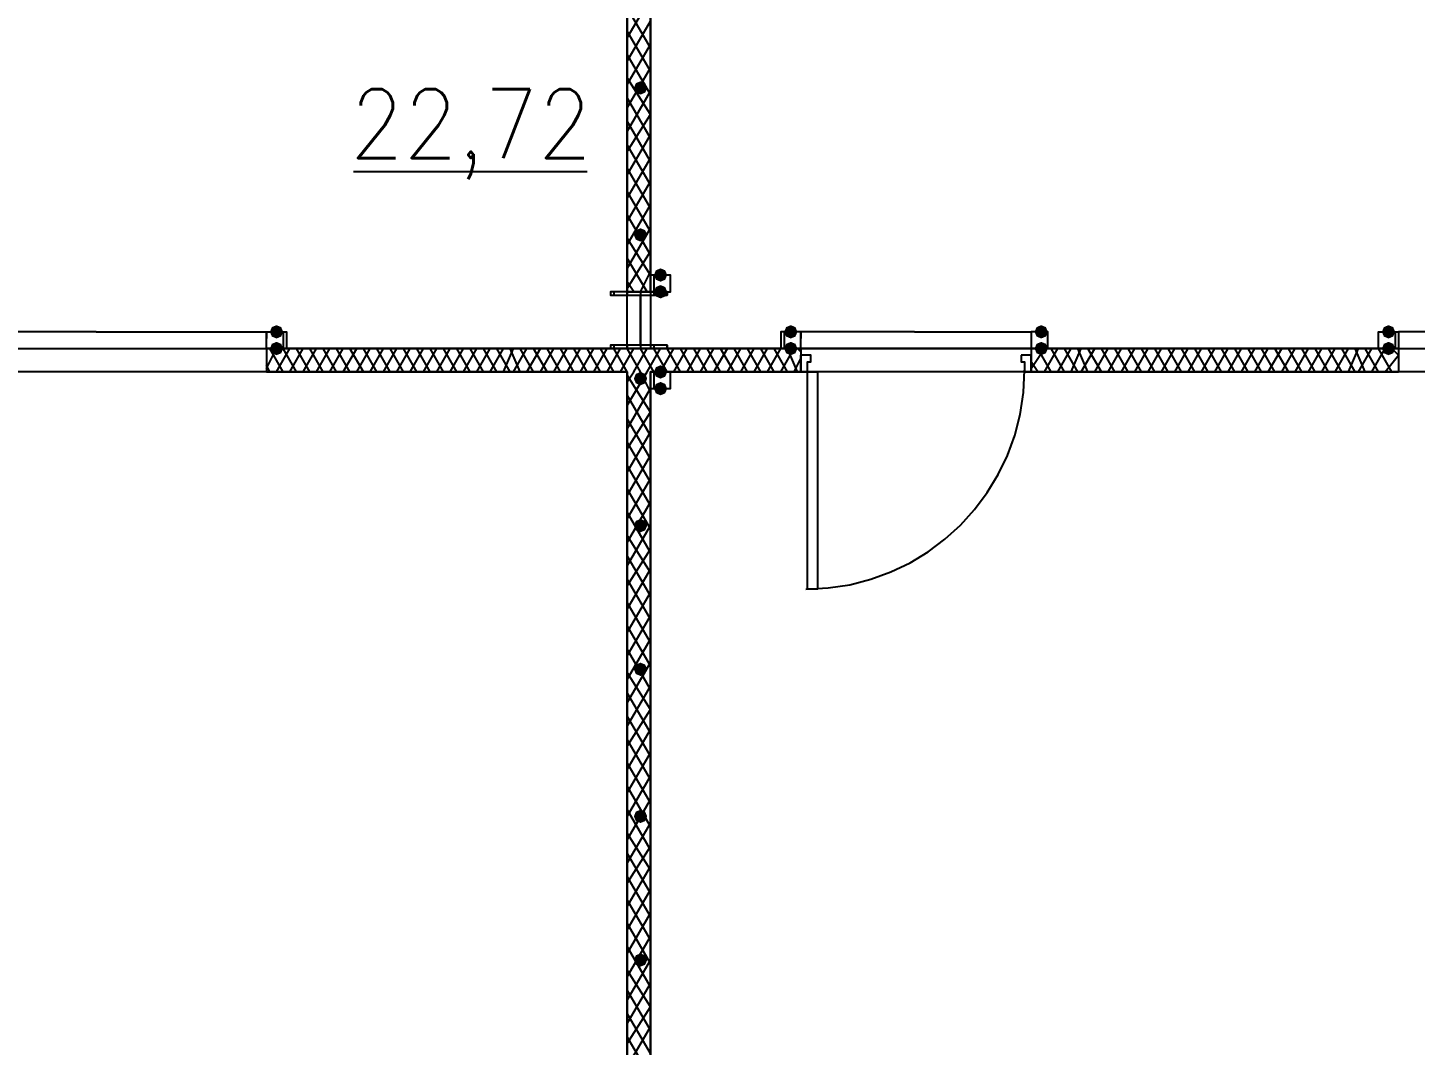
# Model space of a CAD drawing. Header units: millimetres. Extents: x 0 to 420, y 0 to 297.
# Drawn here: x 352.15 to 369.74, y 131.51 to 144.4 of the extents above; entities that cross this region are included whole.
import ezdxf

# ---------------------------------------------------------------- set-up
doc = ezdxf.new("R2010")
doc.units = ezdxf.units.MM
doc.layers.get('0').update_dxf_attribs({"linetype": 'CONTINUOUS'})
doc.styles.get("Standard").update_dxf_attribs({"font": 'STANDARD'})

msp = doc.modelspace()

# ---------------------------------------------------------------- hatches: boundary and pattern name
at = {"true_color": 0x000007}
for points in [[(360.002667, 143.637), (359.977796, 143.577204), (359.918, 143.552333), (359.858204, 143.577204), (359.833333, 143.637), (359.858204, 143.696796), (359.918, 143.721667), (359.977796, 143.696796)], [(360.002667, 141.774333), (359.977796, 141.714537), (359.918, 141.689667), (359.858204, 141.714537), (359.833333, 141.774333), (359.858204, 141.834129), (359.918, 141.859), (359.977796, 141.834129)], [(360.256667, 141.266333), (360.231796, 141.206537), (360.172, 141.181667), (360.112204, 141.206537), (360.087333, 141.266333), (360.112204, 141.326129), (360.172, 141.351), (360.231796, 141.326129)], [(360.256667, 141.054667), (360.231796, 140.994871), (360.172, 140.97), (360.112204, 140.994871), (360.087333, 141.054667), (360.112204, 141.114462), (360.172, 141.139333), (360.231796, 141.114463)], [(355.388333, 140.546667), (355.363462, 140.486871), (355.303667, 140.462), (355.243871, 140.486871), (355.219, 140.546667), (355.243871, 140.606462), (355.303667, 140.631333), (355.363462, 140.606463)], [(361.907667, 140.546667), (361.882796, 140.486871), (361.823, 140.462), (361.763204, 140.486871), (361.738333, 140.546667), (361.763204, 140.606462), (361.823, 140.631333), (361.882796, 140.606463)], [(365.082667, 140.546667), (365.057796, 140.486871), (364.998, 140.462), (364.938204, 140.486871), (364.913333, 140.546667), (364.938204, 140.606462), (364.998, 140.631333), (365.057796, 140.606463)], [(369.485333, 140.546667), (369.460463, 140.486871), (369.400667, 140.462), (369.340871, 140.486871), (369.316, 140.546667), (369.340871, 140.606462), (369.400667, 140.631333), (369.460462, 140.606463)], [(355.388333, 140.335), (355.363462, 140.275204), (355.303667, 140.250333), (355.243871, 140.275204), (355.219, 140.335), (355.243871, 140.394796), (355.303667, 140.419667), (355.363462, 140.394796)], [(361.907667, 140.335), (361.882796, 140.275204), (361.823, 140.250333), (361.763204, 140.275204), (361.738333, 140.335), (361.763204, 140.394796), (361.823, 140.419667), (361.882796, 140.394796)], [(365.082667, 140.335), (365.057796, 140.275204), (364.998, 140.250333), (364.938204, 140.275204), (364.913333, 140.335), (364.938204, 140.394796), (364.998, 140.419667), (365.057796, 140.394796)], [(369.485333, 140.335), (369.460463, 140.275204), (369.400667, 140.250333), (369.340871, 140.275204), (369.316, 140.335), (369.340871, 140.394796), (369.400667, 140.419667), (369.460462, 140.394796)], [(360.002667, 139.954), (359.977796, 139.894204), (359.918, 139.869333), (359.858204, 139.894204), (359.833333, 139.954), (359.858204, 140.013796), (359.918, 140.038667), (359.977796, 140.013796)], [(360.256667, 140.038667), (360.231796, 139.978871), (360.172, 139.954), (360.112204, 139.978871), (360.087333, 140.038667), (360.112204, 140.098462), (360.172, 140.123333), (360.231796, 140.098463)], [(360.256667, 139.827), (360.231796, 139.767204), (360.172, 139.742333), (360.112204, 139.767204), (360.087333, 139.827), (360.112204, 139.886796), (360.172, 139.911667), (360.231796, 139.886796)], [(360.002667, 138.091333), (359.977796, 138.031537), (359.918, 138.006667), (359.858204, 138.031537), (359.833333, 138.091333), (359.858204, 138.151129), (359.918, 138.176), (359.977796, 138.151129)], [(360.002667, 136.271), (359.977796, 136.211204), (359.918, 136.186333), (359.858204, 136.211204), (359.833333, 136.271), (359.858204, 136.330796), (359.918, 136.355667), (359.977796, 136.330796)], [(360.002667, 134.408333), (359.977796, 134.348537), (359.918, 134.323667), (359.858204, 134.348537), (359.833333, 134.408333), (359.858204, 134.468129), (359.918, 134.493), (359.977796, 134.468129)], [(360.002667, 132.588), (359.977796, 132.528204), (359.918, 132.503333), (359.858204, 132.528204), (359.833333, 132.588), (359.858204, 132.647796), (359.918, 132.672667), (359.977796, 132.647796)]]:
    msp.add_hatch(color=0, dxfattribs=at).paths.add_polyline_path(points, flags=0)

# ---------------------------------------------------------------- linework, layer by layer
at = {"color": 0, "true_color": 0x000007}
for points in [[(342.646, 151.468667), (342.646, 140.335), (359.748667, 140.335), (359.748667, 151.468667)], [(376.639667, 140.335), (376.639667, 151.468667), (360.045, 151.468667), (360.045, 140.335)], [(360.299, 141.266333), (360.087333, 141.266333), (360.087333, 141.054667), (360.299, 141.054667), (360.299, 141.266333), (360.045, 141.266333), (360.045, 141.054667), (360.299, 141.054667)], [(360.256667, 141.054667), (359.537, 141.054667), (359.537, 141.012333), (359.918, 141.012333), (359.918, 140.377333), (359.537, 140.377333), (359.537, 140.335), (360.256667, 140.335), (360.256667, 140.377333), (359.918, 140.377333), (359.918, 141.012333), (360.256667, 141.012333)], [(365.082667, 140.546667), (364.871, 140.546667), (364.871, 140.335), (365.082667, 140.335), (365.082667, 140.546667), (364.871, 140.546667), (364.871, 140.335), (365.082667, 140.335)], [(369.273667, 140.546667), (369.485333, 140.546667), (369.485333, 140.335), (369.273667, 140.335), (369.273667, 140.546667), (369.527667, 140.546667), (369.527667, 140.335), (369.273667, 140.335)], [(361.95, 140.250333), (361.95, 140.038667), (362.034667, 140.038667), (362.034667, 140.165667), (362.077, 140.165667), (362.077, 140.250333)], [(361.95, 140.038667), (361.95, 140.250333)], [(364.744, 140.250333), (364.744, 140.165667), (364.786333, 140.165667), (364.786333, 140.038667), (364.871, 140.038667), (364.871, 140.250333)], [(364.871, 140.038667), (364.871, 140.250333)], [(342.646, 140.038667), (342.646, 105.537), (359.748667, 105.537), (359.748667, 140.038667), (359.537, 140.038667), (346.371333, 140.038667)], [(360.299, 140.038667), (360.087333, 140.038667), (360.087333, 139.827), (360.299, 139.827), (360.299, 140.038667), (360.045, 140.038667), (360.045, 139.827), (360.299, 139.827)], [(367.538, 140.038667), (360.045, 140.038667), (360.045, 105.537), (372.745, 105.537), (372.745, 111.633), (389.255, 111.633), (389.255, 122.936), (389.255, 140.038667)], [(362.034667, 137.287), (362.034667, 140.038667), (362.161667, 140.038667), (362.161667, 137.287)]]:
    msp.add_lwpolyline(points, close=True, dxfattribs=at)
for points in [[(359.748667, 151.468667), (359.748667, 141.054667), (360.045, 141.054667)], [(360.045, 141.054667), (360.045, 151.468667)], [(359.748667, 144.272), (360.045, 144.78)], [(360.045, 144.145), (359.748667, 144.653)], [(359.748667, 143.975667), (360.045, 144.483667)], [(360.045, 143.848667), (359.748667, 144.356667)], [(359.748667, 143.679333), (360.045, 144.187333)], [(360.045, 143.552333), (359.748667, 144.060333)], [(359.748667, 143.383), (360.045, 143.891)], [(360.045, 143.298333), (359.748667, 143.764)], [(359.748667, 143.086667), (360.045, 143.594667)], [(360.045, 143.002), (359.748667, 143.51)], [(359.748667, 142.832667), (360.045, 143.298333)], [(360.045, 142.705667), (359.748667, 143.213667)], [(359.748667, 142.536333), (360.045, 143.044333)], [(360.045, 142.409333), (359.748667, 142.917333)], [(359.748667, 142.24), (360.045, 142.748)], [(356.277333, 142.578667), (359.240667, 142.578667)], [(360.045, 142.113), (359.748667, 142.621)], [(359.748667, 141.943667), (360.045, 142.451667)], [(360.045, 141.816667), (359.748667, 142.324667)], [(359.748667, 141.647333), (360.045, 142.155333)], [(360.045, 141.520333), (359.748667, 142.028333)], [(359.748667, 141.351), (360.045, 141.859)], [(360.045, 141.266333), (359.748667, 141.732)], [(359.748667, 141.097), (360.045, 141.562667)], [(360.002667, 141.054667), (359.748667, 141.478)], [(359.918, 141.054667), (360.045, 141.308667)], [(359.833333, 141.054667), (359.748667, 141.181667)], [(359.579333, 141.054667), (359.579333, 141.012333)], [(359.748667, 141.054667), (359.748667, 141.012333)], [(359.918, 141.054667), (359.918, 140.335)], [(360.087333, 141.054667), (360.087333, 141.012333)], [(360.256667, 141.054667), (360.256667, 141.012333)], [(353.017667, 140.546667), (350.858667, 140.546667), (350.858667, 140.462)], [(353.017667, 140.546667), (355.176667, 140.546667), (355.388333, 140.546667), (355.388333, 140.335), (355.176667, 140.335), (355.176667, 140.546667), (355.430667, 140.546667), (355.430667, 140.335), (355.176667, 140.335), (355.176667, 140.546667), (355.176667, 140.462)], [(363.389333, 140.546667), (361.95, 140.546667), (361.738333, 140.546667), (361.738333, 140.335), (361.95, 140.335), (361.95, 140.546667), (361.696, 140.546667), (361.696, 140.335), (361.95, 140.335), (361.95, 140.546667), (361.95, 140.462)], [(363.389333, 140.546667), (364.871, 140.546667), (364.871, 140.462)], [(371.686667, 140.546667), (369.527667, 140.546667), (369.527667, 140.462)], [(350.858667, 140.462), (350.858667, 140.335), (353.017667, 140.335)], [(353.017667, 140.335), (355.176667, 140.335), (355.176667, 140.462)], [(359.579333, 140.377333), (359.579333, 140.335)], [(359.748667, 140.377333), (359.748667, 140.335)], [(360.087333, 140.377333), (360.087333, 140.335)], [(360.256667, 140.377333), (360.256667, 140.335)], [(363.389333, 140.335), (361.95, 140.335), (361.95, 140.462)], [(364.871, 140.462), (364.871, 140.335), (363.389333, 140.335)], [(369.527667, 140.462), (369.527667, 140.335), (371.686667, 140.335)], [(355.176667, 140.081), (355.303667, 140.335)], [(355.176667, 140.335), (355.176667, 140.038667)], [(355.176667, 140.335), (355.176667, 140.038667)], [(361.95, 140.335), (355.176667, 140.335)], [(355.388333, 140.038667), (355.219, 140.335)], [(355.303667, 140.038667), (355.473, 140.335)], [(355.557667, 140.038667), (355.388333, 140.335)], [(355.473, 140.038667), (355.642333, 140.335)], [(355.727, 140.038667), (355.557667, 140.335)], [(355.642333, 140.038667), (355.811667, 140.335)], [(355.896333, 140.038667), (355.727, 140.335)], [(355.811667, 140.038667), (355.981, 140.335)], [(356.065667, 140.038667), (355.896333, 140.335)], [(355.981, 140.038667), (356.150333, 140.335)], [(356.235, 140.038667), (356.065667, 140.335)], [(356.150333, 140.038667), (356.319667, 140.335)], [(356.404333, 140.038667), (356.235, 140.335)], [(356.319667, 140.038667), (356.489, 140.335)], [(356.573667, 140.038667), (356.404333, 140.335)], [(356.489, 140.038667), (356.658333, 140.335)], [(356.743, 140.038667), (356.573667, 140.335)], [(356.658333, 140.038667), (356.827667, 140.335)], [(356.912333, 140.038667), (356.743, 140.335)], [(356.827667, 140.038667), (356.997, 140.335)], [(357.081667, 140.038667), (356.912333, 140.335)], [(356.997, 140.038667), (357.166333, 140.335)], [(357.251, 140.038667), (357.081667, 140.335)], [(357.166333, 140.038667), (357.335667, 140.335)], [(357.420333, 140.038667), (357.251, 140.335)], [(357.335667, 140.038667), (357.505, 140.335)], [(357.589667, 140.038667), (357.420333, 140.335)], [(357.505, 140.038667), (357.674333, 140.335)], [(357.759, 140.038667), (357.589667, 140.335)], [(357.674333, 140.038667), (357.843667, 140.335)], [(357.928333, 140.038667), (357.759, 140.335)], [(357.843667, 140.038667), (358.013, 140.335)], [(358.097667, 140.038667), (357.928333, 140.335)], [(358.013, 140.038667), (358.182333, 140.335)], [(358.267, 140.038667), (358.097667, 140.335)], [(358.182333, 140.038667), (358.309333, 140.335)], [(358.394, 140.038667), (358.267, 140.335)], [(358.309333, 140.038667), (358.478667, 140.335)], [(358.563333, 140.038667), (358.394, 140.335)], [(358.478667, 140.038667), (358.648, 140.335)], [(358.732667, 140.038667), (358.563333, 140.335)], [(358.648, 140.038667), (358.817333, 140.335)], [(358.902, 140.038667), (358.732667, 140.335)], [(358.817333, 140.038667), (358.986667, 140.335)], [(359.071333, 140.038667), (358.902, 140.335)], [(358.986667, 140.038667), (359.156, 140.335)], [(359.240667, 140.038667), (359.071333, 140.335)], [(359.156, 140.038667), (359.325333, 140.335)], [(359.41, 140.038667), (359.240667, 140.335)], [(359.325333, 140.038667), (359.494667, 140.335)], [(359.579333, 140.038667), (359.41, 140.335)], [(359.494667, 140.038667), (359.664, 140.335)], [(359.748667, 140.038667), (359.579333, 140.335)], [(359.664, 140.038667), (359.833333, 140.335)], [(359.918, 140.038667), (359.748667, 140.335)], [(359.833333, 140.038667), (360.002667, 140.335)], [(360.087333, 140.038667), (359.918, 140.335)], [(360.002667, 140.038667), (360.172, 140.335)], [(360.256667, 140.038667), (360.087333, 140.335)], [(360.172, 140.038667), (360.341333, 140.335)], [(360.426, 140.038667), (360.256667, 140.335)], [(360.341333, 140.038667), (360.510667, 140.335)], [(360.595333, 140.038667), (360.426, 140.335)], [(360.510667, 140.038667), (360.68, 140.335)], [(360.764667, 140.038667), (360.595333, 140.335)], [(360.68, 140.038667), (360.849333, 140.335)], [(360.934, 140.038667), (360.764667, 140.335)], [(360.849333, 140.038667), (361.018667, 140.335)], [(361.103333, 140.038667), (360.934, 140.335)], [(361.018667, 140.038667), (361.188, 140.335)], [(361.272667, 140.038667), (361.103333, 140.335)], [(361.188, 140.038667), (361.357333, 140.335)], [(361.442, 140.038667), (361.272667, 140.335)], [(361.357333, 140.038667), (361.526667, 140.335)], [(361.611333, 140.038667), (361.442, 140.335)], [(361.526667, 140.038667), (361.696, 140.335)], [(361.780667, 140.038667), (361.611333, 140.335)], [(361.696, 140.038667), (361.865333, 140.335)], [(361.907667, 140.038667), (361.780667, 140.335)], [(361.865333, 140.038667), (361.95, 140.208)], [(361.95, 140.292667), (361.907667, 140.335)], [(361.95, 140.335), (361.95, 140.250333), (361.95, 140.038667)], [(361.95, 140.335), (361.95, 140.250333)], [(364.871, 140.081), (365.040333, 140.335)], [(364.871, 140.335), (364.871, 140.250333), (364.871, 140.038667)], [(364.871, 140.335), (364.871, 140.250333)], [(369.527667, 140.335), (364.871, 140.335)], [(365.125, 140.038667), (364.955667, 140.335)], [(365.040333, 140.038667), (365.209667, 140.335)], [(365.294333, 140.038667), (365.125, 140.335)], [(365.209667, 140.038667), (365.379, 140.335)], [(365.463667, 140.038667), (365.294333, 140.335)], [(365.379, 140.038667), (365.506, 140.335)], [(365.590667, 140.038667), (365.463667, 140.335)], [(365.506, 140.038667), (365.675333, 140.335)], [(365.76, 140.038667), (365.590667, 140.335)], [(365.675333, 140.038667), (365.844667, 140.335)], [(365.929333, 140.038667), (365.76, 140.335)], [(365.844667, 140.038667), (366.014, 140.335)], [(366.098667, 140.038667), (365.929333, 140.335)], [(366.014, 140.038667), (366.183333, 140.335)], [(366.268, 140.038667), (366.098667, 140.335)], [(366.183333, 140.038667), (366.352667, 140.335)], [(366.437333, 140.038667), (366.268, 140.335)], [(366.352667, 140.038667), (366.522, 140.335)], [(366.606667, 140.038667), (366.437333, 140.335)], [(366.522, 140.038667), (366.691333, 140.335)], [(366.776, 140.038667), (366.606667, 140.335)], [(366.691333, 140.038667), (366.860667, 140.335)], [(366.945333, 140.038667), (366.776, 140.335)], [(366.860667, 140.038667), (367.03, 140.335)], [(367.114667, 140.038667), (366.945333, 140.335)], [(367.03, 140.038667), (367.199333, 140.335)], [(367.284, 140.038667), (367.114667, 140.335)], [(367.199333, 140.038667), (367.368667, 140.335)], [(367.453333, 140.038667), (367.284, 140.335)], [(367.368667, 140.038667), (367.538, 140.335)], [(367.622667, 140.038667), (367.453333, 140.335)], [(367.538, 140.038667), (367.707333, 140.335)], [(367.792, 140.038667), (367.622667, 140.335)], [(367.707333, 140.038667), (367.876667, 140.335)], [(367.961333, 140.038667), (367.792, 140.335)], [(367.876667, 140.038667), (368.046, 140.335)], [(368.130667, 140.038667), (367.961333, 140.335)], [(368.046, 140.038667), (368.215333, 140.335)], [(368.3, 140.038667), (368.130667, 140.335)], [(368.215333, 140.038667), (368.384667, 140.335)], [(368.469333, 140.038667), (368.3, 140.335)], [(368.384667, 140.038667), (368.554, 140.335)], [(368.638667, 140.038667), (368.469333, 140.335)], [(368.554, 140.038667), (368.723333, 140.335)], [(368.808, 140.038667), (368.638667, 140.335)], [(368.723333, 140.038667), (368.892667, 140.335)], [(368.977333, 140.038667), (368.808, 140.335)], [(368.892667, 140.038667), (369.019667, 140.335)], [(369.104333, 140.038667), (368.977333, 140.335)], [(369.019667, 140.038667), (369.189, 140.335)], [(369.273667, 140.038667), (369.104333, 140.335)], [(369.189, 140.038667), (369.358333, 140.335)], [(369.443, 140.038667), (369.273667, 140.335)], [(369.358333, 140.038667), (369.527667, 140.250333)], [(369.527667, 140.250333), (369.443, 140.335)], [(369.527667, 140.335), (369.527667, 140.038667)], [(369.527667, 140.335), (369.527667, 140.038667)], [(355.219, 140.038667), (355.176667, 140.123333)], [(355.176667, 140.038667), (359.748667, 140.038667)], [(359.748667, 139.911667), (359.833333, 140.038667)], [(359.748667, 139.615333), (360.002667, 140.038667)], [(359.748667, 140.038667), (359.748667, 123.655667), (360.045, 123.655667)], [(360.045, 139.784667), (359.918, 140.038667)], [(360.045, 140.038667), (361.95, 140.038667)], [(360.045, 123.655667), (360.045, 140.038667)], [(362.0135, 137.287), (362.297006, 137.301316), (362.572323, 137.343334), (362.838056, 137.411661), (363.092812, 137.504903), (363.335197, 137.621666), (363.563817, 137.760556), (363.777279, 137.92018), (363.974189, 138.099144), (364.153153, 138.296054), (364.312777, 138.509516), (364.451667, 138.738136), (364.56843, 138.980521), (364.661672, 139.235278), (364.729999, 139.501011), (364.772018, 139.776327), (364.786333, 140.059833)], [(364.955667, 140.038667), (364.871, 140.165667)], [(364.871, 140.038667), (369.527667, 140.038667)], [(360.045, 139.530667), (359.748667, 139.996333)], [(359.748667, 139.319), (360.045, 139.827)], [(360.045, 139.234333), (359.748667, 139.742333)], [(359.748667, 139.065), (360.045, 139.530667)], [(360.045, 138.938), (359.748667, 139.446)], [(359.748667, 138.768667), (360.045, 139.276667)], [(360.045, 138.641667), (359.748667, 139.149667)], [(359.748667, 138.472333), (360.045, 138.980333)], [(360.045, 138.345333), (359.748667, 138.853333)], [(359.748667, 138.176), (360.045, 138.684)], [(360.045, 138.049), (359.748667, 138.557)], [(359.748667, 137.879667), (360.045, 138.387667)], [(360.045, 137.752667), (359.748667, 138.260667)], [(359.748667, 137.583333), (360.045, 138.091333)], [(360.045, 137.498667), (359.748667, 137.964333)], [(359.748667, 137.329333), (360.045, 137.795)], [(360.045, 137.202333), (359.748667, 137.710333)], [(359.748667, 137.033), (360.045, 137.541)], [(360.045, 136.906), (359.748667, 137.414)], [(359.748667, 136.736667), (360.045, 137.244667)], [(360.045, 136.609667), (359.748667, 137.117667)], [(359.748667, 136.440333), (360.045, 136.948333)], [(360.045, 136.313333), (359.748667, 136.821333)], [(359.748667, 136.144), (360.045, 136.652)], [(360.045, 136.017), (359.748667, 136.525)], [(359.748667, 135.847667), (360.045, 136.355667)], [(360.045, 135.763), (359.748667, 136.228667)], [(359.748667, 135.551333), (360.045, 136.059333)], [(360.045, 135.466667), (359.748667, 135.974667)], [(359.748667, 135.297333), (360.045, 135.763)], [(360.045, 135.170333), (359.748667, 135.678333)], [(359.748667, 135.001), (360.045, 135.509)], [(360.045, 134.874), (359.748667, 135.382)], [(359.748667, 134.704667), (360.045, 135.212667)], [(360.045, 134.577667), (359.748667, 135.085667)], [(359.748667, 134.408333), (360.045, 134.916333)], [(360.045, 134.281333), (359.748667, 134.789333)], [(359.748667, 134.112), (360.045, 134.62)], [(360.045, 133.985), (359.748667, 134.493)], [(359.748667, 133.815667), (360.045, 134.323667)], [(360.045, 133.731), (359.748667, 134.196667)], [(359.748667, 133.561667), (360.045, 134.027333)], [(360.045, 133.434667), (359.748667, 133.942667)], [(359.748667, 133.265333), (360.045, 133.773333)], [(360.045, 133.138333), (359.748667, 133.646333)], [(359.748667, 132.969), (360.045, 133.477)], [(360.045, 132.842), (359.748667, 133.35)], [(359.748667, 132.672667), (360.045, 133.180667)], [(360.045, 132.545667), (359.748667, 133.053667)], [(359.748667, 132.376333), (360.045, 132.884333)], [(360.045, 132.249333), (359.748667, 132.757333)], [(359.748667, 132.08), (360.045, 132.588)], [(360.045, 131.995333), (359.748667, 132.461)], [(359.748667, 131.783667), (360.045, 132.291667)], [(360.045, 131.699), (359.748667, 132.207)], [(359.748667, 131.529667), (360.045, 131.995333)], [(360.045, 131.402667), (359.748667, 131.910667)], [(359.748667, 131.233333), (360.045, 131.741333)], [(360.045, 131.106333), (359.748667, 131.614333)]]:
    msp.add_lwpolyline(points, dxfattribs=at)

# ---------------------------------------------------------------- texts
at = {"color": 0, "true_color": 0x000007, "insert": (356.235, 143.620029), "char_height": 0.872032, "width": 2.76143456, "attachment_point": 1}
msp.add_mtext('22,72', dxfattribs=at)

doc.saveas('drawing.dxf')
